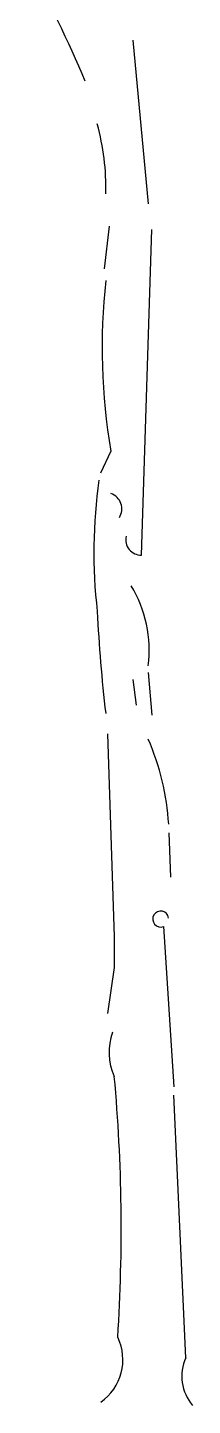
# Model space of a CAD drawing. Header units: millimetres. Extents: x 364.26 to 366.1, y 2601.89 to 2605.71.
# Drawn here: x 365.136 to 365.308, y 2601.895 to 2603.325 of the extents above; entities that cross this region are included whole.
import ezdxf

# ---------------------------------------------------------------- set-up
doc = ezdxf.new("R2010")
doc.units = ezdxf.units.MM
doc.header["$LTSCALE"] = 10
doc.layers.add('Vegetais', color=94, linetype='Continuous')

msp = doc.modelspace()

# ---------------------------------------------------------------- linework, layer by layer
at = {"layer": 'Vegetais', "color": 34}
for p, q in [((365.2459, 2603.3118), (365.2618, 2603.1419)), ((365.2211, 2603.1189), (365.2158, 2603.0747)), ((365.2548, 2602.7774), (365.2654, 2603.1154)), ((365.2229, 2602.8854), (365.2123, 2602.8624)), ((365.2459, 2602.6483), (365.2494, 2602.6217)), ((365.2618, 2602.6554), (365.2654, 2602.6111)), ((365.2194, 2602.5917), (365.2264, 2602.3811)), ((365.2831, 2602.489), (365.2848, 2602.443)), ((365.2777, 2602.3917), (365.2884, 2602.2254)), ((365.2264, 2602.3811), (365.2264, 2602.3493)), ((365.2264, 2602.3493), (365.2194, 2602.3015)), ((365.3008, 2601.9441), (365.2884, 2602.2166))]:
    msp.add_line(p, q, dxfattribs=at)
for centre, radius, start, end in [((364.1172, 2602.8134), 1.1715, 22.902, 29.562), ((364.9726, 2603.1595), 0.2451, 358.379, 15.527), ((365.8496, 2602.9927), 0.6358, 173.717, 189.719), ((365.7335, 2602.7804), 0.5283, 171.847, 186.665), ((365.2177, 2602.8253), 0.0167, 327.53, 71.78), ((365.2542, 2602.7932), 0.0158, 166.524, 272.055), ((365.1321, 2602.6783), 0.1307, 353.027, 30.996), ((366.817, 2602.7996), 1.6103, 182.868, 186.659), ((365.0134, 2602.4799), 0.2703, 3.807, 23.185), ((365.2748, 2602.3995), 0.0083, 7.453, 290.619), ((365.2832, 2602.2612), 0.0621, 160.462, 203.943), ((363.501, 2602.0781), 1.7327, 356.268, 5.23), ((365.182, 2601.942), 0.0534, 304.599, 25.915), ((365.3434, 2601.9249), 0.0467, 155.76, 220.5)]:
    msp.add_arc(centre, radius, start, end, dxfattribs=at)

doc.saveas('drawing.dxf')
